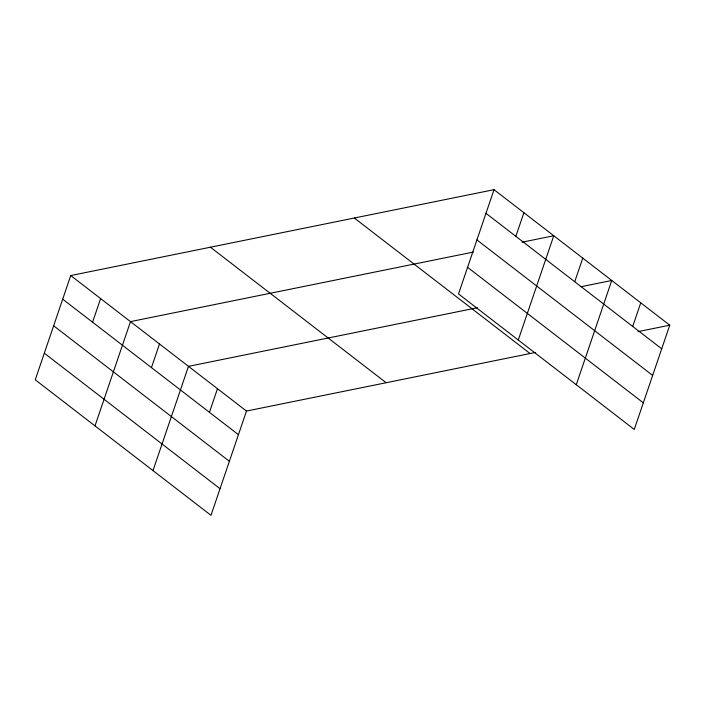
<?xml version="1.0" encoding="UTF-8"?>
<svg xmlns="http://www.w3.org/2000/svg" width="705" height="705" viewBox="0 0 705 705"><rect width="100%" height="100%" fill="white"/><g stroke="black" fill="none" stroke-linecap="round" stroke-linejoin="round"><path stroke-width="1.06" d="M494.02 189.68L458.523 293.941L634.262 429.451L669.75 325.19L494.02 189.68L70.738 275.549L35.25 379.81L210.98 515.32L246.477 411.059L535.359 352.456M92.575 322.203L100.621 298.585M94.999 425.882L130.496 321.621L473.346 252.073M151.452 367.605L159.489 343.987M152.994 470.596L188.482 366.344L477.364 307.741M209.438 412.319L217.484 388.702M515.848 236.334L523.894 212.716M518.272 340.013L553.769 235.752L522.017 242.194M574.725 281.727L582.762 258.118M576.267 384.727L611.755 280.475L581.07 286.697M632.711 326.45L640.757 302.833M638.007 331.632L669.75 325.19M485.974 213.298L661.713 348.808M476.915 239.911L652.654 375.421M467.582 267.327L643.321 402.837M354.333 218.021L530.072 353.531M210.425 247.217L386.155 382.727M70.738 275.549L246.477 411.059M62.701 299.167L238.44 434.677M53.642 325.781L229.381 461.29M44.309 353.196L220.039 488.706"/></g></svg>
